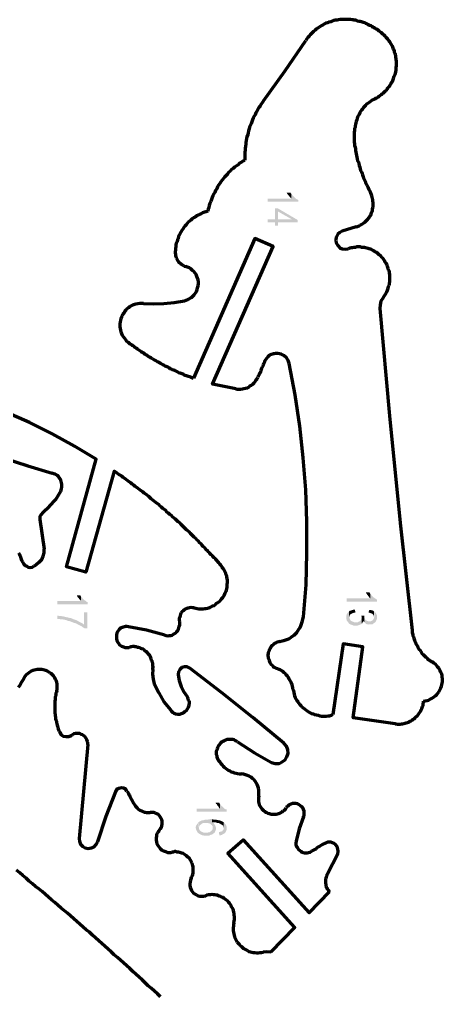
# Model space of a CAD drawing. Header units: inches. Extents: x -281 to 265, y -346 to 364.
# Drawn here: x 76.1 to 264.7, y -86.6 to 348.5 of the extents above; entities that cross this region are included whole.
import ezdxf

# ---------------------------------------------------------------- set-up
doc = ezdxf.new("R2010")
doc.units = ezdxf.units.IN
doc.layers.add('H', color=7, linetype='CONTINUOUS', lineweight=100)
doc.layers.add('P', color=250, linetype='CONTINUOUS', lineweight=100)

msp = doc.modelspace()

# ---------------------------------------------------------------- hatches: boundary and pattern name
at = {"layer": 'H', "linetype": 'CONTINUOUS'}
for points in [[(200.33, 267.17), (200.33, 268), (199.67, 268.33), (199.33, 268.5), (198.67, 269.17), (198, 269.83), (197.67, 270.17), (197.33, 270.67), (197.33, 268.5), (186.67, 268.5), (186.67, 267.17)], [(197.33, 270.67), (197, 271), (197, 271.17), (195.17, 271.17), (195.33, 271), (195.5, 270.67), (195.67, 270.5), (195.83, 270.17), (196.17, 269.83), (197.33, 268.5)], [(200.17, 258), (200.17, 259), (191.33, 264.17), (190, 264.17), (190, 259.33), (186.67, 259.33), (186.67, 258), (190, 258), (190, 256.5), (191.33, 256.5), (191.33, 262.83), (197.5, 259.33)], [(200.17, 258), (197.5, 259.33), (191.33, 259.33), (191.33, 262.83), (191.33, 258)], [(103.5, 91), (103.33, 91.33), (103.17, 91.5), (101.5, 91.5), (101.67, 91.5), (101.83, 91), (102, 90.83), (102.5, 90.17), (103.5, 89)], [(235.5, 88.67), (235.5, 89.67), (235, 89.83), (234.67, 90.17), (233.83, 90.67), (233.5, 91), (233.17, 91.33), (232.83, 91.83), (232.5, 92.17), (232.5, 90.17), (222, 90.17), (222, 88.67)], [(232.5, 92.17), (232.33, 92.5), (232.17, 92.83), (230.5, 92.83), (231, 92), (231.5, 91.33), (232, 90.67), (232.5, 90.17)], [(106.5, 87.5), (106.5, 88.5), (106, 88.67), (105.67, 89), (104.83, 89.5), (104.17, 90.17), (104, 90.5), (103.5, 91), (103.5, 89), (93, 89), (93, 87.5)], [(106.33, 76.83), (106.33, 84), (104.83, 84), (104.83, 78.5), (104.17, 79), (103.5, 79.33), (102.83, 79.67), (102, 80.17), (101.33, 80.5), (100.67, 80.67), (99.83, 81), (99.17, 81.33), (98.33, 81.5), (97.67, 81.67), (96.83, 81.83), (96.17, 82), (95.33, 82.17), (94.5, 82.33), (93.83, 82.33), (93, 82.5), (93, 81), (93.67, 81), (94.5, 80.83), (95.17, 80.83), (96, 80.67), (96.83, 80.5), (97.67, 80.17), (98.5, 80), (99.33, 79.67), (100.17, 79.33), (100.83, 79.17), (101.67, 78.83), (102.5, 78.33), (103.17, 78), (103.83, 77.67), (104.5, 77.17), (105, 76.83)], [(228.67, 79), (228.67, 81.67), (228.5, 81), (228.33, 80.67), (228.17, 80.33), (227.83, 80), (227.33, 79.83), (227.17, 79.67), (226.83, 79.5), (226.33, 79.5), (226, 79.5), (225.33, 79.5), (225, 79.67), (224.5, 79.83), (224.17, 80), (223.67, 80.33), (223.33, 81), (223.17, 81.67), (223, 82.5), (223, 82.83), (223, 83.33), (223, 83.83), (223, 84.33), (222.5, 83.83), (222, 83.17), (221.83, 82.5), (221.83, 81.83), (221.83, 81), (222, 80.33), (222.5, 79.67), (223, 79), (223.17, 78.83), (223.5, 78.67), (223.83, 78.5), (225.17, 78), (225.67, 78), (226.17, 78), (226.5, 78), (227.17, 78.17), (227.67, 78.33), (228, 78.5), (228.5, 78.67)], [(225.83, 83.83), (225.67, 85.17), (225, 85.17), (224, 84.83), (223.67, 84.67), (223.33, 84.67), (223, 84.33), (223, 81.67), (223.17, 82.17), (223.33, 82.67), (223.83, 83.17), (224.5, 83.5), (224.83, 83.67), (225.33, 83.83)], [(235.5, 81.67), (235.5, 82.5), (235.17, 83.17), (234.83, 83.83), (234.17, 84.33), (234.33, 83.67), (234.33, 82.83), (234.33, 82.17), (234.17, 81.5), (233.83, 80.83), (233.5, 80.33), (232.83, 80), (232.5, 80), (232, 80), (231.5, 80), (231, 80.17), (230.33, 80.5), (230, 81.17), (229.83, 81.67), (229.83, 82.17), (229.83, 79.5), (230.33, 79), (230.83, 78.67), (231.33, 78.67), (231.67, 78.5), (232, 78.67), (232.5, 78.67), (232.83, 78.67), (233.5, 78.67), (233.83, 79), (234.17, 79.17), (234.67, 79.5), (235, 80), (235.33, 80.83), (235.5, 81), (235.5, 81.33)], [(234.17, 84.33), (233.83, 84.67), (233.33, 84.83), (232.67, 85), (232, 85), (231.67, 83.83), (232, 83.83), (233.33, 83.33), (233.83, 82.83), (234, 82.67), (234, 82.33), (234.17, 81.67)], [(229.83, 82.5), (228.33, 82.5), (228.5, 82.33), (228.67, 82), (228.67, 81.67), (228.67, 79), (228.83, 79), (229, 79.33), (229.17, 79.67), (229.33, 80), (229.83, 79.5), (229.83, 82.17)], [(168.5, -5), (168.5, -4), (167.67, -3.83), (167.33, -3.5), (167, -3.17), (166.67, -2.83), (166.17, -2.5), (165.83, -2), (165.5, -1.5), (165.5, -3.67), (155, -3.67), (155, -5)], [(165.5, -1.5), (165.17, -1.17), (165.17, -1), (163.5, -1), (163.67, -1.5), (164, -1.67), (164.33, -2.33), (164.5, -2.5), (164.83, -2.83), (165, -3.17), (165.17, -3.5), (165.5, -3.67)], [(163.67, -12.5), (163.67, -12.17), (163.5, -11.67), (163.33, -11.17), (163.17, -11), (163, -10.67), (162.67, -10.17), (161.83, -9.67), (161.83, -8.33), (161, -8.33), (160.17, -8.5), (159.33, -8.5), (158.5, -8.67), (158.17, -8.83), (157.83, -8.83), (157.5, -8.83), (157.17, -9), (156.17, -9.5), (155.83, -9.83), (156.17, -12.17), (156.17, -11.67), (156.33, -11.17), (156.83, -10.83), (157.17, -10.5), (157.67, -10.17), (158.33, -10), (158.83, -10), (159.33, -10), (159.83, -10), (161, -10.33), (161.17, -10.5), (161.33, -10.67), (161.83, -11), (161.83, -11.17), (162.17, -11.5), (162.17, -11.83), (162.17, -15), (162.67, -14.67), (162.83, -14.5), (163.17, -14.17), (163.33, -13.67), (163.5, -13.33), (163.67, -12.83)], [(167.17, -9.67), (166.67, -9.5), (166.17, -9.17), (165.67, -9), (165, -8.83), (164.17, -8.67), (163.33, -8.5), (162.5, -8.5), (161.83, -8.33), (161.83, -9.67), (162, -9.83), (163.33, -9.83), (163.67, -9.83), (164.17, -10), (164.67, -10), (165.17, -10.17), (166.5, -11), (167, -11.33), (167, -11.67), (167, -12), (167.17, -12.33)], [(162.17, -15), (162.17, -12.17), (162.17, -12.83), (162, -13.17), (161.67, -13.5), (161.33, -13.83), (161, -14), (160.83, -14.17), (160.5, -14.17), (160, -14.33), (159.67, -14.33), (159.17, -14.33), (158.67, -14.33), (158.17, -14.33), (157.83, -14.17), (157.33, -14), (156.83, -13.67), (156.33, -13.17), (156.17, -12.67), (156, -11.83), (156, -11.33), (155.83, -11), (155.83, -10.33), (155.83, -9.83), (155.33, -10.5), (155, -11), (154.67, -11.67), (154.67, -12.33), (154.83, -13), (155.17, -13.67), (155.5, -14.33), (156.17, -14.83), (156.83, -15.17), (157.5, -15.5), (158.33, -15.67), (159, -15.67), (159.83, -15.67), (160.67, -15.67), (161.33, -15.33), (162, -15.17)], [(168.5, -12.33), (168.5, -12), (168.33, -11.5), (168.17, -10.83), (167.67, -10.33), (167.17, -9.67), (167.17, -12.33), (167, -13), (166.83, -13.33), (166.5, -13.5), (166.5, -13.67), (166.17, -13.83), (165.5, -14), (165, -14.17), (165.17, -15.5), (165.83, -15.5), (166.33, -15.33), (166.83, -15), (167.33, -14.83), (167.83, -14.33), (168.17, -13.83), (168.33, -13.33), (168.5, -12.67)]]:
    msp.add_hatch(color=0, dxfattribs=at).paths.add_polyline_path(points)

# ---------------------------------------------------------------- linework, layer by layer
at = {"layer": 'P', "color": 0, "linetype": 'CONTINUOUS'}
for points in [[(224.33, 348.33), (223.67, 348.5), (222.83, 348.5), (222, 348.5), (221.33, 348.5), (220.5, 348.5), (219.83, 348.5), (219, 348.5), (218.33, 348.33), (217.67, 348.17), (216.83, 348.17), (216.17, 348), (215.5, 347.83), (214.83, 347.5), (214, 347.33), (213.33, 347), (212.67, 346.83), (212, 346.5), (211.5, 346.17), (210.83, 345.83), (210.17, 345.33), (209.5, 345), (209, 344.67), (208.33, 344.17), (207.83, 343.67), (207.17, 343.17), (206.67, 342.67), (206.17, 342.17), (205.67, 341.67), (205.17, 341), (204.67, 340.5), (204.17, 339.83), (203.67, 339.17)], [(239.17, 341), (238.83, 341.33), (238.5, 341.67), (238, 342), (237.67, 342.33), (237.33, 342.67), (236.83, 343), (236.5, 343.33), (236, 343.67), (235.67, 344), (235.17, 344.17), (234.67, 344.5), (234.33, 344.83), (233.83, 345), (233.33, 345.33), (232.83, 345.67), (232.33, 345.83), (231.83, 346), (231.5, 346.33), (231, 346.5), (230.5, 346.67), (230, 347), (229.5, 347.17), (229, 347.33), (228.5, 347.5), (228, 347.67), (227.5, 347.67), (226.83, 347.83), (226.33, 348), (225.83, 348.17), (225.33, 348.17), (224.83, 348.33), (224.33, 348.33)], [(234.67, 313.17), (235.17, 313.5), (235.67, 313.67), (236.17, 314), (236.5, 314.33), (237, 314.67), (237.5, 315), (237.83, 315.33), (238.17, 315.67), (238.67, 316), (239, 316.33), (239.33, 316.67), (239.67, 317), (240, 317.5), (240.33, 317.83), (240.67, 318.33), (241, 318.67), (241.17, 319), (241.5, 319.5), (241.83, 320), (242, 320.33), (242.33, 320.83), (242.5, 321.33), (242.83, 322.17), (243.17, 323.17), (243.5, 324), (243.83, 325), (244, 326), (244, 327), (244.17, 328), (244.17, 328.83), (244.17, 329.83), (244, 330.83), (243.83, 331.83), (243.83, 332.33), (243.67, 332.83), (243.5, 333.33), (243.33, 333.83), (243.33, 334.33), (243.17, 334.83), (242.83, 335.17), (242.67, 335.67), (242.5, 336.17), (242.33, 336.67), (242, 337.17), (241.83, 337.5), (241.5, 338), (241.17, 338.5), (240.83, 338.83), (240.67, 339.33), (240.33, 339.67), (239.83, 340.17), (239.5, 340.5), (239.17, 341)], [(184.83, 312.17), (194.33, 325.5), (203.67, 339.17)], [(184.83, 312.17), (184.33, 311.33), (183.83, 310.67), (183.33, 309.83), (182.83, 309.17), (182.33, 308.33), (182, 307.67), (181.5, 306.83), (181.17, 306), (180.67, 305.33), (180.33, 304.5), (180, 303.67), (179.67, 302.83), (179.33, 302), (179, 301.33), (178.67, 300.5), (178.5, 299.67), (178.17, 298.83), (178, 298), (177.83, 297.17), (177.5, 296.17), (177.33, 295.33), (177.17, 294.5), (177, 293.67), (177, 292.83), (176.83, 292), (176.67, 291), (176.67, 290.17), (176.5, 289.33), (176.5, 288.33), (176.5, 287.5), (176.5, 286.67), (176.5, 285.67)], [(234.67, 313.17), (234, 312.83), (233.33, 312.5), (232.67, 312), (232, 311.5), (231.5, 311.17), (230.83, 310.67), (230.33, 310.17), (229.83, 309.67), (229.5, 309.17), (229, 308.5), (228.5, 308), (228.17, 307.5), (227.83, 306.83), (227.5, 306.17), (227.17, 305.67), (226.83, 305), (226.67, 304.33), (226.5, 303.67), (226.17, 303), (226, 302.33), (225.83, 301.67), (225.67, 301), (225.67, 300.33), (225.5, 299.67), (225.5, 299), (225.33, 298.17), (225.33, 297.5), (225.33, 296.83), (225.33, 296), (225.33, 295.33), (225.33, 294.5), (225.33, 293.83), (225.5, 293), (225.5, 292.33), (225.67, 291.5), (225.83, 290.83), (225.83, 290), (226, 289.33), (226.17, 288.5), (226.33, 287.83), (226.5, 287), (226.67, 286.33), (226.83, 285.5), (227.17, 284.83), (227.33, 284.17), (227.5, 283.33), (227.83, 282.67), (228, 281.83), (228.17, 281.17), (228.5, 280.5), (228.83, 279.83), (229, 279.17), (229.33, 278.33), (229.5, 277.67), (229.83, 277), (230.17, 276.33), (230.33, 275.83), (230.67, 275.17), (231, 274.5), (231.33, 273.83), (231.5, 273.33), (231.83, 272.67), (232.17, 272.17), (232.5, 271.5)], [(176.5, 285.67), (175.67, 285.33), (175, 284.83), (174.17, 284.33), (173.5, 283.67), (172.83, 283.17), (172, 282.67), (171.33, 282), (170.67, 281.5), (170, 280.83), (169.33, 280.17), (168.83, 279.5), (168.17, 278.83), (167.5, 278.17), (167, 277.5), (166.5, 276.83), (165.83, 276), (165.33, 275.33), (164.83, 274.5), (164.33, 273.83), (164, 273), (163.5, 272.17), (163.17, 271.33), (162.67, 270.67), (162.33, 269.83), (162, 269), (161.67, 268.17), (161.33, 267.33), (161, 266.33), (160.67, 265.5), (160.5, 264.67), (160.17, 263.83), (160, 263)], [(226.17, 256), (226.83, 256.17), (227.5, 256.5), (228, 256.67), (228.5, 257), (229, 257.33), (229.5, 257.67), (230, 258), (230.5, 258.5), (230.83, 258.83), (231.33, 259.33), (231.67, 259.83), (232, 260.17), (232.33, 260.67), (232.67, 261.17), (232.83, 261.67), (233, 262.33), (233.33, 262.83), (233.5, 263.33), (233.5, 264), (233.67, 264.5), (233.83, 265), (233.83, 265.67), (233.83, 266.17), (233.83, 266.83), (233.67, 267.5), (233.67, 268), (233.5, 268.67), (233.33, 269.17), (233.17, 269.83), (233, 270.33), (232.67, 271), (232.5, 271.5)], [(160, 263), (159.17, 262.67), (158.5, 262.5), (157.67, 262.17), (157, 261.83), (156.33, 261.5), (155.67, 261.17), (155, 260.83), (154.33, 260.33), (153.67, 260), (153, 259.5), (152.5, 259), (151.83, 258.5), (151.33, 258), (150.83, 257.5), (150.33, 256.83), (149.83, 256.33), (149.33, 255.67), (148.83, 255), (148.5, 254.33), (148, 253.67), (147.67, 253), (147.33, 252.33), (147, 251.67), (146.83, 250.83), (146.5, 250.17), (146.33, 249.5), (146, 248.67), (145.83, 248), (145.83, 247.17), (145.67, 246.33), (145.67, 245.67), (145.5, 244.83)], [(226.17, 256), (220, 254), (218.83, 253.5), (218, 252.67), (217.33, 251.33), (217.17, 250), (217.33, 248.83), (218, 247.67), (218.83, 246.67), (220, 246.17), (221.33, 246), (222.67, 246.17)], [(172.5, 183.67), (162.17, 185.83), (189.17, 247.17), (181, 250.83), (153.67, 188.5)], [(145.5, 244.83), (145.5, 244.33), (145.67, 243.67), (145.67, 243.17), (145.83, 242.67), (146, 242.17), (146.17, 241.67), (146.5, 241.17), (146.67, 240.83), (147, 240.33), (147.33, 240), (147.83, 239.67), (148.17, 239.33), (148.67, 239), (149.17, 238.67), (149.67, 238.5), (150.17, 238.33)], [(238.17, 224.33), (238.67, 225), (239, 225.5), (239.33, 226), (239.5, 226.5), (239.83, 227), (240.17, 227.67), (240.33, 228.17), (240.5, 228.67), (240.67, 229.33), (240.83, 229.83), (241, 230.33), (241, 230.83), (241.17, 231.5), (241.17, 232), (241.17, 232.5), (241.17, 233.17), (241.17, 233.67), (241.17, 234.17), (241.17, 234.67), (241, 235.17), (241, 235.83), (240.83, 236.33), (240.67, 236.83), (240.5, 237.33), (240.33, 237.83), (240.17, 238.33), (240, 238.83), (239.83, 239.33), (239.5, 239.67), (239.17, 240.17), (239, 240.67), (238.67, 241.17), (238.33, 241.5), (238, 242), (237.67, 242.33), (237.33, 242.67), (237, 243.17), (236.5, 243.5), (236.17, 243.83), (235.67, 244.17), (235.33, 244.5), (234.83, 244.67), (234.33, 245), (234, 245.33), (233.5, 245.5), (233, 245.83), (232.5, 246), (232, 246.17), (231.5, 246.33), (231, 246.5), (230.33, 246.67), (229.83, 246.83), (229.33, 246.83), (228.67, 246.83), (228.17, 247), (227.5, 247), (227, 247), (226.33, 247), (225.83, 246.83), (225.17, 246.83), (224.5, 246.67), (224, 246.67), (223.33, 246.5), (222.67, 246.17)], [(131.33, 221.83), (136, 221.67), (140.5, 221.83), (145, 222.17), (149.67, 223), (151.17, 223.5), (152.83, 224.5), (154, 225.67), (155, 227.17), (155.33, 228), (155.5, 228.83), (155.67, 229.67), (155.83, 230.67), (155.83, 231.5), (155.67, 232.33), (155.5, 233), (155.17, 233.83), (154.83, 234.67), (154.33, 235.33), (153.83, 236), (153.17, 236.5), (152.5, 237.17), (151.83, 237.67), (151, 238), (150.17, 238.33)], [(238.17, 224.33), (237.17, 222.83), (236.83, 221.17), (236.67, 219.5), (241, 171.67), (245.83, 123.83), (251.17, 76), (251.17, 75.67), (251.17, 75), (251.33, 74.5), (251.5, 74), (251.5, 73.5), (251.67, 73), (251.83, 72.5), (252, 72), (252.17, 71.5), (252.33, 71), (252.67, 70.5), (252.83, 69.83), (253.17, 69.33), (253.5, 68.83), (253.67, 68.33), (254, 67.83), (254.33, 67.33), (254.67, 67), (255, 66.5), (255.33, 66), (255.67, 65.5), (256, 65.17), (256.5, 64.67), (256.83, 64.33), (257.17, 64), (257.67, 63.67), (258, 63.17), (258.5, 62.83), (258.83, 62.67), (259.33, 62.33), (259.67, 62), (260.17, 61.83)], [(131.33, 221.83), (130.5, 221.83), (129.67, 221.83), (128.83, 221.67), (128, 221.5), (127.33, 221.33), (126.5, 221), (125.83, 220.67), (125.17, 220.33), (124.67, 219.83), (124, 219.33), (123.5, 218.83), (123, 218.33), (122.67, 217.67), (122.17, 217), (121.83, 216.33), (121.5, 215.67), (121.33, 215), (121.17, 214.33), (121, 213.5), (120.83, 212.83), (120.83, 212.17), (120.83, 211.33), (121, 210.67), (121.17, 209.83), (121.33, 209.17), (121.5, 208.33), (121.83, 207.67), (122.33, 207), (122.83, 206.33), (123.33, 205.67), (123.83, 205), (124.5, 204.5)], [(124.5, 204.5), (125.33, 203.83), (126.17, 203.33), (126.5, 203), (127, 202.67), (127.33, 202.33), (127.67, 202.17), (128.17, 201.83), (128.5, 201.5), (129, 201.17), (129.5, 201), (129.83, 200.67), (130.33, 200.33), (130.67, 200), (131.17, 199.83), (131.67, 199.5), (132, 199.17), (132.5, 198.83), (133, 198.67), (133.33, 198.33), (133.83, 198), (134.33, 197.83), (134.67, 197.5), (135.17, 197.17), (135.67, 197), (136.17, 196.67), (136.67, 196.33), (137, 196.17), (137.5, 195.83), (138, 195.67), (138.5, 195.33), (139, 195.17), (139.33, 194.83), (139.83, 194.5), (140.33, 194.33), (140.83, 194), (141.33, 193.83), (141.83, 193.67), (142.33, 193.33), (142.67, 193.17), (143.17, 192.83), (143.67, 192.67), (144.17, 192.33), (144.67, 192.17), (145.17, 192), (145.67, 191.67), (146, 191.5), (146.5, 191.33), (147, 191), (147.5, 190.83), (148, 190.67), (148.5, 190.5), (149, 190.33), (149.33, 190), (149.83, 189.83), (150.33, 189.67), (150.83, 189.5), (151.33, 189.33), (151.83, 189.17), (152.67, 188.83), (153.67, 188.5)], [(192.17, 71), (193.17, 71.17), (194, 71.33), (194.83, 71.67), (195.67, 72), (196.5, 72.33), (197.17, 72.83), (197.83, 73.33), (198.5, 73.83), (199.17, 74.33), (199.67, 75), (200.17, 75.67), (200.67, 76.5), (201.17, 77.17), (201.5, 78), (201.83, 78.83), (202.17, 79.67), (202.67, 82), (203.83, 96.17), (204.17, 110.33), (204.17, 124.5), (203.67, 138.67), (202.5, 152.83), (201, 167), (199, 181), (196.33, 195), (195.83, 196.33), (195.17, 197.5), (194, 198.5), (192.67, 199.17), (192, 199.33), (191.33, 199.5), (190.83, 199.5), (190.17, 199.5), (189.67, 199.33), (189.17, 199.33), (188.83, 199.17), (188.33, 199), (187.5, 198.67), (186.83, 198), (186.33, 197.33), (185.83, 196.67), (185.5, 196.17), (185.33, 195.83), (185.17, 195.33), (184.83, 194.83), (184.67, 194.33), (184.5, 193.83), (184.33, 193.33), (184, 192.83), (183.83, 192.33), (183.67, 191.83), (183.5, 191.33), (183.33, 190.83), (183, 190.33), (182.83, 189.83), (182.5, 189.33), (182.33, 188.83)], [(172.5, 183.67), (173.17, 183.5), (174, 183.5), (174.67, 183.5), (175.5, 183.67), (176.17, 183.83), (176.83, 184), (177.67, 184.17), (178.33, 184.5), (178.83, 185), (179.5, 185.33), (180.17, 185.83), (180.67, 186.33), (181.17, 187), (181.5, 187.5), (182, 188.17), (182.33, 188.83)], [(154, 86), (154.67, 85.83), (155.33, 85.67), (156, 85.5), (156.67, 85.5), (157.33, 85.5), (158, 85.5), (158.67, 85.67), (159.17, 85.67), (159.83, 85.83), (160.5, 86), (161, 86.17), (161.67, 86.5), (162.17, 86.83), (162.83, 87), (163.33, 87.33), (163.83, 87.83), (164.33, 88.17), (164.83, 88.5), (165.33, 89), (165.83, 89.5), (166.17, 90), (166.67, 90.5), (167, 91), (167.33, 91.5), (167.67, 92.17), (167.83, 92.67), (168.17, 93.33), (168.33, 93.83), (168.5, 94.5), (168.67, 95.17), (168.67, 95.83), (168.67, 96.5), (168.83, 97.17), (168.83, 97.67), (168.83, 98.33), (168.67, 99), (168.5, 99.5), (168.5, 100.17), (168.17, 100.67), (168, 101.33), (167.83, 101.83), (167.5, 102.5), (167.17, 103), (166.83, 103.5), (166.5, 104), (166.17, 104.5), (165.83, 105), (165.33, 105.5), (165, 106), (164.5, 106.5), (164.17, 107), (163.67, 107.5), (163.33, 108), (162.83, 108.33), (162.33, 108.83), (162, 109.33), (161.5, 109.67), (161, 110.17), (160.67, 110.67), (160.17, 111), (159.83, 111.5), (159.33, 111.83), (159, 112.33), (158.67, 112.67), (158, 113.33), (157.5, 113.83), (157, 114.5), (156.33, 115), (155.83, 115.67), (155.17, 116.33), (154.67, 116.83), (154, 117.5), (153.5, 118), (152.83, 118.67), (152.33, 119.17), (151.67, 119.83), (151.17, 120.33), (150.5, 120.83), (149.83, 121.5), (149.33, 122), (148.67, 122.67), (148.17, 123.17), (147.5, 123.83), (146.83, 124.33), (146.33, 124.83), (145.67, 125.5), (145, 126), (144.33, 126.5), (143.83, 127.17), (143.17, 127.67), (142.5, 128.17), (141.83, 128.67), (141.33, 129.33), (140.67, 129.83), (140, 130.33), (139.33, 130.83), (138.67, 131.5), (138.17, 132), (137.5, 132.5), (136.83, 133), (136.17, 133.5), (135.5, 134), (134.83, 134.67), (134.17, 135.17), (133.67, 135.67), (133, 136.17), (132.33, 136.67), (131.67, 137.17), (131, 137.67), (130.33, 138.17), (129.67, 138.67), (129, 139.17), (128.33, 139.67), (127.67, 140.17), (127, 140.67), (126.33, 141.17), (125.67, 141.67), (125, 142.17), (124.33, 142.67), (123.67, 143.17), (123, 143.67), (122.33, 144.17), (121.67, 144.67), (121, 145.17), (120.33, 145.5), (119.67, 146), (119, 146.5), (118.33, 147), (105.67, 101.83), (97, 104.33), (110.33, 152.33), (100.67, 158.17), (90.67, 163.67), (80.5, 168.67), (70, 173.33)], [(68.83, 152.83), (79.83, 149.33), (90.67, 146)], [(94.5, 138), (94.67, 138.5), (94.83, 139.17), (95, 139.83), (95, 140.5), (95, 141.17), (94.83, 141.67), (94.67, 142.33), (94.5, 143), (94.17, 143.5), (93.83, 144), (93.5, 144.5), (93, 145), (92.5, 145.33), (92, 145.67), (91.33, 145.83), (90.67, 146)], [(86.5, 128.5), (89.5, 131.33), (92.33, 134.33), (94.5, 138)], [(86.5, 128.5), (85.67, 127.67), (85.17, 126.67), (85.17, 125.33), (87, 112.17)], [(77.5, 106.33), (77.33, 106.83), (77, 107.5), (76.83, 108), (76.67, 108.67), (76.33, 109.17), (76.17, 109.67), (75.83, 110.33)], [(84.83, 106.33), (86, 107.5), (86.67, 109), (87, 110.5), (87, 112.17)], [(77.5, 106.33), (78, 105.5), (78.67, 104.83), (79.33, 104.5), (80, 104.17), (80.83, 104), (81.67, 104.17), (82.5, 104.5), (82.83, 104.67), (83.33, 105)], [(84.83, 106.33), (83.33, 105)], [(154, 86), (153.33, 86), (152.67, 86.17), (151.83, 86), (151.17, 85.83), (150.67, 85.67), (150, 85.33), (149.5, 85), (149, 84.67), (148.5, 84.17), (148.17, 83.67), (147.83, 83.17), (147.67, 82.5), (147.5, 81.83), (147.33, 81.17), (147.33, 80.5), (147.5, 79.83)], [(140.83, 73.83), (141.5, 73.67), (142.17, 73.5), (142.83, 73.67), (143.5, 73.67), (144.17, 73.83), (144.67, 74.17), (145.33, 74.5), (145.83, 74.83), (146.17, 75.33), (146.67, 75.83), (147, 76.5), (147.17, 77), (147.33, 77.67), (147.5, 78.33), (147.5, 79), (147.5, 79.83)], [(124.67, 77.5), (124, 77.67), (123.33, 77.67), (122.83, 77.5), (122.33, 77.33), (121.83, 77.17), (121.33, 77), (121, 76.67), (120.5, 76.33), (120, 75.67), (119.5, 74.83), (119.33, 73.83), (119.33, 72.83), (119.33, 72), (119.67, 71), (120.17, 70.17), (120.67, 69.5), (121.17, 69.17), (121.5, 68.83), (122, 68.67), (122.5, 68.5), (123, 68.33), (123.67, 68.33), (124.17, 68.33), (125, 68.33)], [(140.83, 73.83), (132.67, 76), (124.67, 77.5)], [(192.17, 71), (191.67, 70.83), (191, 70.67), (190.5, 70.33), (190, 70.17), (189.5, 69.83), (189.17, 69.5), (188.67, 69.17), (188.33, 68.67), (188, 68.33), (187.83, 67.83), (187.5, 67.33), (187.33, 67), (187.17, 66.5), (187, 66), (187, 65.5), (186.83, 65), (186.83, 64.5), (187, 64), (187, 63.5), (187.17, 63), (187.33, 62.5), (187.5, 62), (187.67, 61.5), (188, 61.17), (188.33, 60.67), (188.67, 60.33), (189.17, 59.83), (189.5, 59.5), (190, 59.33), (190.5, 59), (191.17, 58.83), (191.83, 58.5)], [(243.5, 34.17), (224.83, 36.83), (229.17, 68.5), (220.33, 69.83), (215.83, 38.33)], [(135.5, 58.5), (135.5, 59), (135.67, 59.5), (135.5, 60.17), (135.5, 60.67), (135.5, 61.17), (135.33, 61.67), (135.17, 62.17), (135, 62.67), (134.83, 63.17), (134.67, 63.67), (134.5, 64.17), (134.17, 64.67), (133.83, 65), (133.5, 65.5), (133.17, 65.83), (132.83, 66.17), (132.5, 66.5), (132, 66.83), (131.67, 67.17), (131.17, 67.5), (130.67, 67.67), (130.17, 67.83), (129.67, 68.17), (129.17, 68.33), (128.67, 68.33), (128.17, 68.5), (127.67, 68.5), (127.17, 68.67), (126.67, 68.67), (126, 68.5), (125.5, 68.5), (125, 68.33)], [(256.17, 44.33), (257, 44.5), (257.83, 44.67), (258.5, 44.83), (259.17, 45.17), (259.83, 45.5), (260.5, 46), (261.17, 46.33), (261.67, 46.83), (262.17, 47.33), (262.67, 48), (263, 48.5), (263.33, 49), (263.67, 49.67), (264, 50.33), (264.17, 51), (264.33, 51.67), (264.5, 52.33), (264.67, 53), (264.67, 53.67), (264.67, 54.33), (264.5, 55.17), (264.5, 55.83), (264.33, 56.5), (264, 57.17), (263.67, 57.83), (263.33, 58.5), (263, 59), (262.5, 59.67), (262, 60.17), (261.5, 60.83), (260.83, 61.33), (260.17, 61.83)], [(92.67, 48.83), (92.83, 49.67), (92.83, 50.5), (92.83, 51.17), (92.83, 52), (92.67, 52.67), (92.5, 53.33), (92.17, 54), (91.83, 54.67), (91.5, 55.17), (91.17, 55.67), (90.67, 56.17), (90.17, 56.67), (89.67, 57), (89, 57.33), (88.5, 57.67), (87.83, 58), (87.17, 58.17), (86.67, 58.33), (86, 58.5), (85.33, 58.5), (84.67, 58.5), (84, 58.5), (83.33, 58.33), (82.67, 58.17), (82, 58), (81.33, 57.67), (80.83, 57.33), (80.17, 57), (79.67, 56.5), (79, 56), (78.5, 55.33), (78.17, 54.67)], [(135.5, 58.5), (135.33, 56.33), (135.67, 54.17), (136.17, 52)], [(173.33, 26.17), (180.83, 21.33), (188.5, 17), (190, 16.5), (191.83, 16.5), (193.17, 17.17), (194.5, 18.17), (195.33, 19.5), (195.83, 21.17), (195.67, 22.67), (195.17, 24.17), (194, 25.5), (180.17, 37), (166.17, 48.17), (152, 59), (150.83, 59.67), (149.67, 59.67), (148.5, 59.33), (147.5, 58.5), (147, 57.33), (146.83, 56), (147.33, 53.5), (148.17, 50.83), (149.33, 48.5), (150.83, 46.33)], [(198, 49.67), (198, 50.33), (197.83, 51), (197.67, 51.67), (197.33, 52.33), (197, 53), (196.67, 53.67), (196.33, 54.17), (196, 54.83), (195.5, 55.5), (195, 56), (194.5, 56.67), (194, 57.17), (193.5, 57.5), (192.83, 58), (192.33, 58.33), (191.83, 58.5)], [(75.67, 50.5), (76.17, 51.33), (76.67, 52.17), (77.17, 53), (77.67, 53.83), (78.17, 54.67)], [(92.67, 48.83), (92.5, 48.33), (92.33, 47.83), (92.33, 47.17), (92.17, 46.67), (92, 46.17), (92, 45.5), (92, 45), (91.83, 44.33), (91.83, 43.83), (91.83, 43.17), (91.83, 42.67), (91.83, 42), (91.83, 41.33), (91.83, 40.83), (91.83, 40.17), (91.83, 39.5), (91.83, 39), (92, 38.33), (92, 37.83), (92.17, 37.17), (92.17, 36.5), (92.33, 36), (92.5, 35.33), (92.5, 34.83), (92.67, 34.17), (92.83, 33.67), (93, 33.17), (93.17, 32.5), (93.33, 32), (93.5, 31.5), (93.83, 31), (94, 30.5), (94.5, 29.5), (95.5, 28.67), (96.67, 28.5), (98, 28.5), (99.17, 29)], [(136.17, 52), (138.17, 48), (140.5, 44), (143.33, 40.5)], [(198, 49.67), (198.17, 49), (198.33, 48.17), (198.5, 47.5), (198.67, 46.67), (199, 46), (199.33, 45.33), (199.67, 44.67), (200.17, 44.17), (200.5, 43.5), (201, 42.83), (201.5, 42.33), (202, 41.83), (202.5, 41.33), (203.17, 40.83), (203.83, 40.33), (204.33, 40), (205, 39.5), (205.67, 39.17), (206.33, 38.83), (207, 38.67), (207.67, 38.33), (208.5, 38.17), (209.17, 38), (210, 37.83), (210.67, 37.67), (211.33, 37.67), (212.17, 37.67), (212.83, 37.67), (213.67, 37.83), (214.33, 37.83), (215.17, 38), (215.83, 38.33)], [(143.33, 40.5), (143.67, 40), (144, 39.67), (144.5, 39.33), (144.83, 39), (145.33, 38.83), (145.67, 38.67), (146.67, 38.5), (147.5, 38.5), (148.33, 38.83), (149.17, 39.17), (149.83, 39.67), (150.5, 40.17), (151, 40.83), (151.5, 41.67), (151.67, 42.5), (151.83, 43.5), (151.83, 44), (151.67, 44.33), (151.5, 44.83), (151.33, 45.33), (151.17, 45.83), (150.83, 46.33)], [(243.5, 34.17), (244, 34.17), (244.67, 34), (245.17, 34), (245.83, 34), (246.33, 34.17), (246.83, 34.17), (247.5, 34.33), (248, 34.5), (248.5, 34.67), (249, 34.83), (249.67, 35), (250.17, 35.33), (250.67, 35.5), (251.17, 35.83), (251.5, 36.17), (252, 36.5), (252.5, 36.83), (252.83, 37.33), (253.33, 37.67), (253.67, 38), (254, 38.5), (254.33, 39), (254.67, 39.5), (255, 40), (255.17, 40.5), (255.5, 41), (255.67, 41.5), (255.83, 42), (256, 42.5), (256, 43.17), (256.17, 43.67), (256.17, 44.33)], [(106.5, 25), (106.5, 25.67), (106.33, 26.33), (106.17, 27), (105.83, 27.67), (105.5, 28.17), (105.17, 28.5), (104.67, 29), (104.17, 29.33), (103.5, 29.5), (103, 29.83), (102.33, 29.83), (101.67, 29.83), (101, 29.83), (100.33, 29.67), (99.67, 29.33), (99.17, 29)], [(173.33, 26.17), (172.83, 26.5), (172.33, 26.67), (171.83, 27), (171.17, 27.17), (170.67, 27.17), (170.17, 27.17), (169.67, 27.17), (169.17, 27.17), (168.67, 27.17), (168.17, 27), (167.67, 26.83), (167.17, 26.67), (166.83, 26.33), (166.33, 26.17), (165.67, 25.5), (165, 24.67), (164.5, 23.83), (164.33, 23.5), (164.17, 23), (164, 22.5), (163.83, 22), (163.83, 21.5), (163.83, 21), (163.83, 20.5), (164, 20), (164, 19.5), (164.17, 19), (164.5, 18.33), (164.83, 17.83)], [(106.5, 25), (102.67, -17), (102.83, -18.17), (103.33, -19.5), (104.33, -20.5), (105.33, -21.17), (106.67, -21.5), (108.17, -21.17), (109.33, -20.67), (110.33, -19.67), (110.83, -18.5)], [(164.83, 17.83), (165.33, 17.17), (165.83, 16.5), (166.33, 16), (166.83, 15.33), (167.33, 14.83), (168, 14.33), (168.5, 14), (169.17, 13.5), (169.83, 13.17), (170.5, 12.83), (171.17, 12.67), (171.83, 12.33), (172.67, 12.17), (173.33, 12), (174.17, 11.83), (175, 11.83)], [(182.83, 2), (182.83, 2.83), (182.83, 3.83), (182.83, 4.67), (182.67, 5.5), (182.33, 6.33), (182, 7.17), (181.67, 7.83), (181.17, 8.67), (180.5, 9.33), (180, 9.83), (179.33, 10.33), (178.5, 10.83), (177.67, 11.17), (176.83, 11.5), (176, 11.67), (175, 11.83)], [(124, 4), (123.5, 5), (122.5, 5.5), (121.5, 5.67), (120.33, 5.33), (119.33, 4.83), (118.83, 3.83)], [(118.83, 3.83), (114.5, -7.17), (110.83, -18.5)], [(124, 4), (124.33, 3.67), (124.67, 3.17), (124.83, 2.67), (125.17, 2.33), (125.33, 1.83), (125.5, 1.33), (126, 0.5), (126.5, -0.33), (126.83, -1.17), (127.33, -1.83), (127.83, -2.5), (128.33, -3.17), (129, -3.83), (129.67, -4.33), (130.5, -4.67), (131.33, -5), (131.67, -5.17), (132.17, -5.17), (132.67, -5.33), (133.17, -5.33), (133.83, -5.33), (134.33, -5.33)], [(182.83, 2), (182.67, 1.33), (182.67, 0.67), (182.67, 0), (182.67, -0.67), (182.83, -1.17), (183, -1.83), (183.17, -2.33), (183.5, -2.83), (183.83, -3.33), (184.17, -3.67), (184.5, -4.17), (184.83, -4.5), (185.33, -4.83), (185.83, -5.17), (186.33, -5.33), (186.83, -5.67), (187.33, -5.83), (187.83, -6), (188.33, -6.17), (188.83, -6.17), (189.5, -6.17), (190, -6.17), (190.5, -6.17), (191.17, -6), (191.67, -5.83), (192.17, -5.67), (192.67, -5.33), (193.17, -5), (193.67, -4.67), (194.17, -4.33), (194.67, -3.83), (195, -3.17)], [(202.67, -7.33), (202.83, -6.83), (203, -6.5), (203, -5.5), (203, -4.83), (202.67, -4), (202.33, -3.33), (202, -2.83), (201.33, -2.33), (200.67, -1.83), (200, -1.5), (199.33, -1.33), (198.5, -1.33), (197.83, -1.33), (197, -1.67), (196.33, -2), (195.67, -2.5), (195.33, -2.83), (195, -3.17)], [(138.5, -13.17), (139, -12.5), (139.33, -12), (139.5, -11.33), (139.67, -10.5), (139.67, -9.83), (139.67, -9.17), (139.5, -8.5), (139.17, -8), (138.83, -7.33), (138.5, -6.83), (138, -6.33), (137.33, -6), (136.67, -5.67), (136, -5.33), (135.17, -5.33), (134.33, -5.33)], [(202.67, -7.33), (200.83, -12.67), (199.5, -18.17)], [(138.5, -13.17), (138.17, -13.67), (137.83, -14), (137.67, -14.5), (137.33, -15), (137.17, -15.33), (137.17, -15.83), (137, -16.83), (137, -17.67), (137.17, -18.5), (137.33, -19.33), (137.83, -20.17), (138.33, -20.83), (138.83, -21.5), (139.5, -22.17), (140.33, -22.5), (141.17, -22.83), (142, -23.17), (142.5, -23.17), (143, -23.17), (143.5, -23.17), (144, -23)], [(188.17, -67.67), (198.83, -56.67), (169, -23.5), (175.83, -17.5), (205.17, -50.17), (214.33, -40.83)], [(199.5, -18.17), (199.33, -19), (199.33, -19.67), (199.5, -20.33), (199.83, -20.83), (200.17, -21.33), (200.5, -21.83), (201, -22.33), (201.5, -22.67), (202, -23), (202.5, -23.17), (203.17, -23.33), (203.83, -23.33), (204.33, -23.33), (205, -23.17), (205.67, -23), (206.33, -22.67)], [(213.33, -32.67), (218, -23.83), (218.17, -22.67), (218, -21.67), (217.67, -20.5), (217, -19.67), (216.33, -19.17), (215.67, -18.83), (215, -18.67), (214.33, -18.67), (213.5, -18.67), (212.83, -18.83), (212.17, -19.17), (211.5, -19.5), (210.83, -19.83), (210, -20.33), (209.33, -20.67), (208.67, -21.17), (208.17, -21.67), (207.5, -22), (206.83, -22.33), (206.33, -22.67)], [(152.67, -34.67), (152.83, -34.17), (153.17, -33.5), (153.33, -33), (153.5, -32.33), (153.5, -31.83), (153.5, -31.33), (153.5, -30.67), (153.5, -30.17), (153.5, -29.67), (153.33, -29.17), (153.17, -28.5), (153, -28), (152.83, -27.5), (152.5, -27), (152.33, -26.67), (152, -26.17), (151.67, -25.67), (151.17, -25.33), (150.83, -25), (150.5, -24.67), (150, -24.33), (149.5, -24), (149, -23.67), (148.5, -23.5), (148, -23.33), (147.5, -23.17), (147, -23), (146.33, -23), (145.83, -22.83), (145.17, -22.83), (144.67, -23), (144, -23)], [(139, -87.67), (137.67, -86.33), (136.33, -85.17), (134.83, -83.83), (133.5, -82.67), (132.17, -81.33), (130.83, -80), (129.5, -78.83), (128, -77.5), (126.67, -76.33), (125.33, -75), (124, -73.83), (122.5, -72.5), (121.17, -71.33), (119.83, -70), (118.33, -68.83), (117, -67.5), (115.67, -66.33), (114.17, -65), (112.83, -63.83), (111.5, -62.67), (110, -61.33), (108.67, -60.17), (107.33, -58.83), (105.83, -57.67), (104.5, -56.5), (103, -55.17), (101.67, -54), (100.33, -52.83), (98.83, -51.5), (97.5, -50.33), (96, -49.17), (94.67, -48), (93.17, -46.67), (91.83, -45.5), (90.33, -44.33), (89, -43.17), (87.5, -41.83), (86.17, -40.67), (84.67, -39.5), (83.17, -38.33), (81.83, -37.17), (80.33, -36), (79, -34.67), (77.5, -33.5), (76.17, -32.33), (74.67, -31.17)], [(152.67, -34.67), (152.33, -35.5), (152.17, -36.33), (152, -37.17), (152, -38), (152.17, -38.67), (152.5, -39.5), (152.83, -40.17), (153.17, -40.83), (153.67, -41.33), (154.33, -41.83), (155, -42.17), (155.67, -42.5), (156.5, -42.67), (157.33, -42.67), (158.17, -42.67), (159, -42.5)], [(213.33, -32.67), (213.17, -33.17), (213, -33.67), (212.83, -34.17), (212.67, -34.67), (212.5, -35.33), (212.5, -35.83), (212.5, -36.33), (212.5, -36.83), (212.67, -37.5), (212.67, -38), (212.83, -38.5), (213, -39), (213.33, -39.5), (213.67, -40), (214, -40.33), (214.33, -40.83)], [(171.67, -54.67), (171.83, -53.83), (172, -53.17), (172, -52.5), (172, -51.83), (171.83, -51.17), (171.83, -50.5), (171.67, -49.83), (171.5, -49.17), (171.33, -48.67), (171, -48), (170.67, -47.5), (170.5, -46.83), (170, -46.33), (169.67, -45.83), (169.33, -45.33), (168.83, -44.83), (168.33, -44.5), (167.83, -44), (167.33, -43.67), (166.83, -43.33), (166.17, -43.17), (165.67, -42.83), (165, -42.67), (164.5, -42.33), (163.83, -42.33), (163.17, -42.17), (162.5, -42.17), (161.83, -42), (161.17, -42.17), (160.33, -42.17), (159.67, -42.33), (159, -42.5)], [(171.67, -54.67), (171.5, -55.33), (171.5, -56), (171.33, -56.83), (171.33, -57.5), (171.33, -58.17), (171.5, -58.83), (171.67, -59.5), (171.83, -60.17), (172, -60.83), (172.17, -61.5), (172.5, -62), (172.83, -62.67), (173.17, -63.17), (173.5, -63.67), (174, -64.17), (174.5, -64.67), (175, -65.17), (175.5, -65.67), (176, -66), (176.5, -66.33), (177.17, -66.67), (177.67, -67), (178.33, -67.33), (179, -67.5), (179.67, -67.67), (180.33, -67.83), (181, -67.83), (181.83, -68), (182.5, -68), (183.17, -67.83), (184, -67.83), (184.67, -67.67)], [(188.17, -67.67), (186.33, -67.5), (184.67, -67.67)]]:
    msp.add_lwpolyline(points, dxfattribs=at)

doc.saveas('drawing.dxf')
